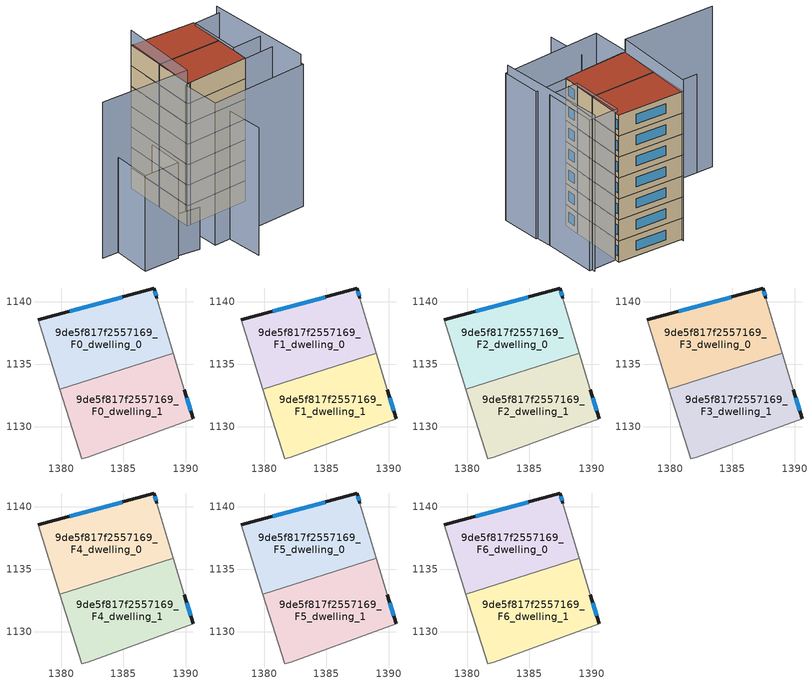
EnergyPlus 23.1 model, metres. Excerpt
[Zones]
9de5f817f2557169_F0_dwelling_0
 floor ground (EU_floor_Construction): 1387.46,1141.07 1387.67,1140.27 1388.99,1135.87 1379.91,1133.01 1378.16,1138.57 z0
 wall outside (EU_wall_Construction): 1387.67,1140.27 1387.46,1141.07 1378.16,1138.57 z0:3
 wall adiabatic (EU_wall_Construction): 1388.99,1135.87 1387.67,1140.27 / 1378.16,1138.57 1379.91,1133.01 z0:3
 wall to 9de5f817f2557169_F0_dwelling_1 (EU_wall_Construction): 1379.91,1133.02 1388.99,1135.87 z0:3
 window (EU_Window_Construction): 1384.9,1140.39 1380.72,1139.26 / 1387.61,1140.49 1387.52,1140.85 z0.83:2.17
9de5f817f2557169_F0_dwelling_1
 floor ground (EU_floor_Construction): 1388.99,1135.87 1389.86,1132.97 1390.56,1130.67 1382.16,1127.57 1381.66,1127.46 1379.91,1133.01 z0
 wall outside (EU_wall_Construction): 1390.56,1130.67 1389.86,1132.97 z0:3
 wall adiabatic (EU_wall_Construction): 1389.86,1132.97 1388.99,1135.87 / 1379.91,1133.01 1381.66,1127.46 1382.16,1127.57 1390.56,1130.67 z0:3
 window (EU_Window_Construction): 1390.37,1131.3 1390.06,1132.33 z0.83:2.17
9de5f817f2557169_F1_dwelling_0
 floor to 9de5f817f2557169_F0_dwelling_0 (EU_floor_Construction): 1387.46,1141.07 1387.67,1140.27 1388.99,1135.87 1379.91,1133.01 1378.16,1138.57 z3
 wall outside (EU_wall_Construction): 1387.67,1140.27 1387.46,1141.07 1378.16,1138.57 z3:6
 wall adiabatic (EU_wall_Construction): 1388.99,1135.87 1387.67,1140.27 / 1378.16,1138.57 1379.91,1133.01 z3:6
 wall to 9de5f817f2557169_F1_dwelling_1 (EU_wall_Construction): 1379.91,1133.02 1388.99,1135.87 z3:6
 window (EU_Window_Construction): 1384.9,1140.39 1380.72,1139.26 / 1387.61,1140.49 1387.52,1140.85 z3.83:5.17
9de5f817f2557169_F1_dwelling_1
 floor to 9de5f817f2557169_F0_dwelling_1 (EU_floor_Construction): 1388.99,1135.87 1389.86,1132.97 1390.56,1130.67 1382.16,1127.57 1381.66,1127.46 1379.91,1133.01 z3
 wall outside (EU_wall_Construction): 1390.56,1130.67 1389.86,1132.97 z3:6
 wall adiabatic (EU_wall_Construction): 1389.86,1132.97 1388.99,1135.87 / 1379.91,1133.01 1381.66,1127.46 1382.16,1127.57 1390.56,1130.67 z3:6
 window (EU_Window_Construction): 1390.37,1131.3 1390.06,1132.33 z3.83:5.17
9de5f817f2557169_F2_dwelling_0
 floor to 9de5f817f2557169_F1_dwelling_0 (EU_floor_Construction): 1387.46,1141.07 1387.67,1140.27 1388.99,1135.87 1379.91,1133.01 1378.16,1138.57 z6
 wall outside (EU_wall_Construction): 1387.67,1140.27 1387.46,1141.07 1378.16,1138.57 z6:9
 wall adiabatic (EU_wall_Construction): 1388.99,1135.87 1387.67,1140.27 / 1378.16,1138.57 1379.91,1133.01 z6:9
 wall to 9de5f817f2557169_F2_dwelling_1 (EU_wall_Construction): 1379.91,1133.02 1388.99,1135.87 z6:9
 window (EU_Window_Construction): 1384.9,1140.39 1380.72,1139.26 / 1387.61,1140.49 1387.52,1140.85 z6.83:8.17
9de5f817f2557169_F2_dwelling_1
 floor to 9de5f817f2557169_F1_dwelling_1 (EU_floor_Construction): 1388.99,1135.87 1389.86,1132.97 1390.56,1130.67 1382.16,1127.57 1381.66,1127.46 1379.91,1133.01 z6
 wall outside (EU_wall_Construction): 1390.56,1130.67 1389.86,1132.97 z6:9
 wall adiabatic (EU_wall_Construction): 1389.86,1132.97 1388.99,1135.87 / 1379.91,1133.01 1381.66,1127.46 1382.16,1127.57 1390.56,1130.67 z6:9
 window (EU_Window_Construction): 1390.37,1131.3 1390.06,1132.33 z6.83:8.17
9de5f817f2557169_F3_dwelling_0
 floor to 9de5f817f2557169_F2_dwelling_0 (EU_floor_Construction): 1387.46,1141.07 1387.67,1140.27 1388.99,1135.87 1379.91,1133.01 1378.16,1138.57 z9
 wall outside (EU_wall_Construction): 1387.67,1140.27 1387.46,1141.07 1378.16,1138.57 z9:12
 wall adiabatic (EU_wall_Construction): 1388.99,1135.87 1387.67,1140.27 / 1378.16,1138.57 1379.91,1133.01 z9:12
 wall to 9de5f817f2557169_F3_dwelling_1 (EU_wall_Construction): 1379.91,1133.02 1388.99,1135.87 z9:12
 window (EU_Window_Construction): 1384.9,1140.39 1380.72,1139.26 / 1387.61,1140.49 1387.52,1140.85 z9.83:11.17
9de5f817f2557169_F3_dwelling_1
 floor to 9de5f817f2557169_F2_dwelling_1 (EU_floor_Construction): 1388.99,1135.87 1389.86,1132.97 1390.56,1130.67 1382.16,1127.57 1381.66,1127.46 1379.91,1133.01 z9
 wall outside (EU_wall_Construction): 1390.56,1130.67 1389.86,1132.97 z9:12
 wall adiabatic (EU_wall_Construction): 1389.86,1132.97 1388.99,1135.87 / 1379.91,1133.01 1381.66,1127.46 1382.16,1127.57 1390.56,1130.67 z9:12
 window (EU_Window_Construction): 1390.37,1131.3 1390.06,1132.33 z9.83:11.17
9de5f817f2557169_F4_dwelling_0
 floor to 9de5f817f2557169_F3_dwelling_0 (EU_floor_Construction): 1387.46,1141.07 1387.67,1140.27 1388.99,1135.87 1379.91,1133.01 1378.16,1138.57 z12
 wall outside (EU_wall_Construction): 1387.67,1140.27 1387.46,1141.07 1378.16,1138.57 z12:15
 wall adiabatic (EU_wall_Construction): 1388.99,1135.87 1387.67,1140.27 / 1378.16,1138.57 1379.91,1133.01 z12:15
 wall to 9de5f817f2557169_F4_dwelling_1 (EU_wall_Construction): 1379.91,1133.02 1388.99,1135.87 z12:15
 window (EU_Window_Construction): 1384.9,1140.39 1380.72,1139.26 / 1387.61,1140.49 1387.52,1140.85 z12.83:14.17
9de5f817f2557169_F4_dwelling_1
 floor to 9de5f817f2557169_F3_dwelling_1 (EU_floor_Construction): 1388.99,1135.87 1389.86,1132.97 1390.56,1130.67 1382.16,1127.57 1381.66,1127.46 1379.91,1133.01 z12
 wall outside (EU_wall_Construction): 1390.56,1130.67 1389.86,1132.97 z12:15
 wall adiabatic (EU_wall_Construction): 1389.86,1132.97 1388.99,1135.87 / 1379.91,1133.01 1381.66,1127.46 1382.16,1127.57 1390.56,1130.67 z12:15
 window (EU_Window_Construction): 1390.37,1131.3 1390.06,1132.33 z12.83:14.17
9de5f817f2557169_F5_dwelling_0
 floor to 9de5f817f2557169_F4_dwelling_0 (EU_floor_Construction): 1387.46,1141.07 1387.67,1140.27 1388.99,1135.87 1379.91,1133.01 1378.16,1138.57 z15
 wall outside (EU_wall_Construction): 1387.67,1140.27 1387.46,1141.07 1378.16,1138.57 z15:18
 wall adiabatic (EU_wall_Construction): 1388.99,1135.87 1387.67,1140.27 / 1378.16,1138.57 1379.91,1133.01 z15:18
 wall to 9de5f817f2557169_F5_dwelling_1 (EU_wall_Construction): 1379.91,1133.02 1388.99,1135.87 z15:18
 window (EU_Window_Construction): 1384.9,1140.39 1380.72,1139.26 / 1387.61,1140.49 1387.52,1140.85 z15.83:17.17
9de5f817f2557169_F5_dwelling_1
 floor to 9de5f817f2557169_F4_dwelling_1 (EU_floor_Construction): 1388.99,1135.87 1389.86,1132.97 1390.56,1130.67 1382.16,1127.57 1381.66,1127.46 1379.91,1133.01 z15
 wall outside (EU_wall_Construction): 1390.56,1130.67 1389.86,1132.97 z15:18
 wall adiabatic (EU_wall_Construction): 1389.86,1132.97 1388.99,1135.87 / 1379.91,1133.01 1381.66,1127.46 1382.16,1127.57 1390.56,1130.67 z15:18
 window (EU_Window_Construction): 1390.37,1131.3 1390.06,1132.33 z15.83:17.17
9de5f817f2557169_F6_dwelling_0
 floor to 9de5f817f2557169_F5_dwelling_0 (EU_floor_Construction): 1387.46,1141.07 1387.67,1140.27 1388.99,1135.87 1379.91,1133.01 1378.16,1138.57 z18
 wall outside (EU_wall_Construction): 1387.67,1140.27 1387.46,1141.07 1378.16,1138.57 z18:21
 wall adiabatic (EU_wall_Construction): 1388.99,1135.87 1387.67,1140.27 / 1378.16,1138.57 1379.91,1133.01 z18:21
 wall to 9de5f817f2557169_F6_dwelling_1 (EU_wall_Construction): 1379.91,1133.02 1388.99,1135.87 z18:21
 window (EU_Window_Construction): 1384.9,1140.39 1380.72,1139.26 / 1387.61,1140.49 1387.52,1140.85 z18.83:20.17
 roof outside (EU_roof_Construction): 1388.99,1135.87 1387.67,1140.27 1387.46,1141.07 1378.16,1138.57 1379.91,1133.01 z21
9de5f817f2557169_F6_dwelling_1
 floor to 9de5f817f2557169_F5_dwelling_1 (EU_floor_Construction): 1388.99,1135.87 1389.86,1132.97 1390.56,1130.67 1382.16,1127.57 1381.66,1127.46 1379.91,1133.01 z18
 wall outside (EU_wall_Construction): 1390.56,1130.67 1389.86,1132.97 z18:21
 wall adiabatic (EU_wall_Construction): 1389.86,1132.97 1388.99,1135.87 / 1379.91,1133.01 1381.66,1127.46 1382.16,1127.57 1390.56,1130.67 z18:21
 window (EU_Window_Construction): 1390.37,1131.3 1390.06,1132.33 z18.83:20.17
 roof outside (EU_roof_Construction): 1390.56,1130.67 1389.86,1132.97 1388.99,1135.87 1379.91,1133.01 1381.66,1127.46 1382.16,1127.57 z21
shading: 1372.86,1120.14 1381.15,1121.56 z0:6.2; 1371.25,1124.47 1376.25,1125.97 / 1376.25,1125.97 1377.89,1120.51 / 1377.89,1120.51 1372.88,1119.01 / 1372.88,1119.01 1371.25,1124.47 z0:14; 1387.65,1117.65 1385.55,1122.75 z0:18.8; 1381.35,1127.26 1394.97,1132.37 / 1394.97,1132.37 1396.99,1126.98 / 1396.99,1126.98 1383.36,1121.88 / 1383.36,1121.88 1381.35,1127.26 z0:20.9; 1378.33,1139.03 1381.66,1127.47 / 1381.66,1127.47 1368.98,1123.81 z0:22.9; 1396.8,1127.27 1390.93,1141.98 z0:22.2; 1393.97,1134.37 1389.86,1132.97 / 1389.86,1132.97 1387.37,1140.28 / 1387.37,1140.28 1391.47,1141.68 / 1391.47,1141.68 1393.97,1134.37 z0:21.4
[Building]
EU S2 Campaign: North Axis=0; Terrain=City; Solar Distribution=FullExterior
[Site:Location]
Lyon-Bron: Latitude=45.75; Longitude=5; Time Zone=1; Elevation=198
[SizingPeriod:WeatherFileDays]
AnnualSizingPeriod: Begin Month=1; Begin Day of Month=1; End Month=12; End Day of Month=31; Day of Week for Start Day=Monday; Use Weather File Daylight Saving Period=No; Use Weather File Rain and Snow Indicators=No
[MATERIAL]
EU_InternalMass_Material: Roughness=MediumRough; Thickness=0.1; Conductivity=1; Density=1800; Specific Heat=900; Thermal Absorptance=0.9; Solar Absorptance=0.7; Visible Absorptance=0.7
[MATERIAL:NOMASS] Roughness=MediumRough; Thermal Absorptance=0.9; Solar Absorptance=0.7; Visible Absorptance=0.7
Name | Thermal Resistance
EU_wall_NoMass | 0.87146
EU_roof_NoMass | 0.842276
EU_floor_NoMass | 0.496999
[WINDOWMATERIAL:SIMPLEGLAZINGSYSTEM]
EU_Window_SimpleGlazing: UFactor=2.2525; Solar Heat Gain Coefficient=0.76; Visible Transmittance=0.76
[CONSTRUCTION]
EU_wall_Construction: EU_wall_NoMass
EU_roof_Construction: EU_roof_NoMass
EU_floor_Construction: EU_floor_NoMass
EU_Window_Construction: EU_Window_SimpleGlazing
EU_InternalMass_Construction: EU_InternalMass_Material
[ZONE] Type=1; Multiplier=1; Ceiling Height=autocalculate; Floor Area=autocalculate; Part of Total Floor Area=Yes
Name | Volume
9de5f817f2557169_F0_dwelling_0; 9de5f817f2557169_F0_dwelling_1; 9de5f817f2557169_F1_dwelling_1; 9de5f817f2557169_F2_dwelling_1; 9de5f817f2557169_F3_dwelling_1; 9de5f817f2557169_F4_dwelling_1; 9de5f817f2557169_F5_dwelling_1; 9de5f817f2557169_F6_dwelling_1 | 161.262
9de5f817f2557169_F1_dwelling_0; 9de5f817f2557169_F2_dwelling_0; 9de5f817f2557169_F3_dwelling_0; 9de5f817f2557169_F4_dwelling_0; 9de5f817f2557169_F5_dwelling_0; 9de5f817f2557169_F6_dwelling_0 | 161.261
[INTERNALMASS] Construction=EU_InternalMass_Construction
Name | Zone or ZoneList | Surface Area
9de5f817f2557169_F0_dwelling_0_EU_InternalMass | 9de5f817f2557169_F0_dwelling_0 | 53.7538
9de5f817f2557169_F0_dwelling_1_EU_InternalMass | 9de5f817f2557169_F0_dwelling_1 | 53.7539
9de5f817f2557169_F1_dwelling_0_EU_InternalMass | 9de5f817f2557169_F1_dwelling_0 | 53.7538
9de5f817f2557169_F1_dwelling_1_EU_InternalMass | 9de5f817f2557169_F1_dwelling_1 | 53.7539
9de5f817f2557169_F2_dwelling_0_EU_InternalMass | 9de5f817f2557169_F2_dwelling_0 | 53.7538
9de5f817f2557169_F2_dwelling_1_EU_InternalMass | 9de5f817f2557169_F2_dwelling_1 | 53.7539
9de5f817f2557169_F3_dwelling_0_EU_InternalMass | 9de5f817f2557169_F3_dwelling_0 | 53.7538
9de5f817f2557169_F3_dwelling_1_EU_InternalMass | 9de5f817f2557169_F3_dwelling_1 | 53.7539
9de5f817f2557169_F4_dwelling_0_EU_InternalMass | 9de5f817f2557169_F4_dwelling_0 | 53.7538
9de5f817f2557169_F4_dwelling_1_EU_InternalMass | 9de5f817f2557169_F4_dwelling_1 | 53.7539
9de5f817f2557169_F5_dwelling_0_EU_InternalMass | 9de5f817f2557169_F5_dwelling_0 | 53.7538
9de5f817f2557169_F5_dwelling_1_EU_InternalMass | 9de5f817f2557169_F5_dwelling_1 | 53.7539
9de5f817f2557169_F6_dwelling_0_EU_InternalMass | 9de5f817f2557169_F6_dwelling_0 | 53.7538
9de5f817f2557169_F6_dwelling_1_EU_InternalMass | 9de5f817f2557169_F6_dwelling_1 | 53.7539
[OTHEREQUIPMENT] Fuel Type=Electricity; Design Level Calculation Method=Watts/Area; Power per Zone Floor Area=1; Fraction Latent=0; Fraction Radiant=0; Fraction Lost=0; Carbon Dioxide Generation Rate=0; EndUse Subcategory=EU_Step8_InternalGains
Name | Zone or ZoneList or Space or SpaceList | Schedule
EU_Step8_InternalGain_9de5f817f2557169_F0_dwelling_0_f000 | 9de5f817f2557169_F0_dwelling_0 | EU_Step8_GainSchedule_9de5f817f2557169_F0_dwelling_0_f000
EU_Step8_InternalGain_9de5f817f2557169_F0_dwelling_1_f000 | 9de5f817f2557169_F0_dwelling_1 | EU_Step8_GainSchedule_9de5f817f2557169_F0_dwelling_1_f000
EU_Step8_InternalGain_9de5f817f2557169_F1_dwelling_0_f000 | 9de5f817f2557169_F1_dwelling_0 | EU_Step8_GainSchedule_9de5f817f2557169_F1_dwelling_0_f000
EU_Step8_InternalGain_9de5f817f2557169_F1_dwelling_1_f000 | 9de5f817f2557169_F1_dwelling_1 | EU_Step8_GainSchedule_9de5f817f2557169_F1_dwelling_1_f000
EU_Step8_InternalGain_9de5f817f2557169_F2_dwelling_0_f000 | 9de5f817f2557169_F2_dwelling_0 | EU_Step8_GainSchedule_9de5f817f2557169_F2_dwelling_0_f000
EU_Step8_InternalGain_9de5f817f2557169_F2_dwelling_1_f000 | 9de5f817f2557169_F2_dwelling_1 | EU_Step8_GainSchedule_9de5f817f2557169_F2_dwelling_1_f000
EU_Step8_InternalGain_9de5f817f2557169_F3_dwelling_0_f000 | 9de5f817f2557169_F3_dwelling_0 | EU_Step8_GainSchedule_9de5f817f2557169_F3_dwelling_0_f000
EU_Step8_InternalGain_9de5f817f2557169_F3_dwelling_1_f000 | 9de5f817f2557169_F3_dwelling_1 | EU_Step8_GainSchedule_9de5f817f2557169_F3_dwelling_1_f000
EU_Step8_InternalGain_9de5f817f2557169_F4_dwelling_0_f000 | 9de5f817f2557169_F4_dwelling_0 | EU_Step8_GainSchedule_9de5f817f2557169_F4_dwelling_0_f000
EU_Step8_InternalGain_9de5f817f2557169_F4_dwelling_1_f000 | 9de5f817f2557169_F4_dwelling_1 | EU_Step8_GainSchedule_9de5f817f2557169_F4_dwelling_1_f000
EU_Step8_InternalGain_9de5f817f2557169_F5_dwelling_0_f000 | 9de5f817f2557169_F5_dwelling_0 | EU_Step8_GainSchedule_9de5f817f2557169_F5_dwelling_0_f000
EU_Step8_InternalGain_9de5f817f2557169_F5_dwelling_1_f000 | 9de5f817f2557169_F5_dwelling_1 | EU_Step8_GainSchedule_9de5f817f2557169_F5_dwelling_1_f000
EU_Step8_InternalGain_9de5f817f2557169_F6_dwelling_0_f000 | 9de5f817f2557169_F6_dwelling_0 | EU_Step8_GainSchedule_9de5f817f2557169_F6_dwelling_0_f000
EU_Step8_InternalGain_9de5f817f2557169_F6_dwelling_1_f000 | 9de5f817f2557169_F6_dwelling_1 | EU_Step8_GainSchedule_9de5f817f2557169_F6_dwelling_1_f000
[ZONEVENTILATION:DESIGNFLOWRATE] Schedule=EU_AlwaysOn; Design Flow Rate Calculation Method=AirChanges/Hour; Air Changes per Hour=0.425; Ventilation Type=Natural; Fan Pressure Rise=0; Fan Total Efficiency=1; Constant Term Coefficient=1; Temperature Term Coefficient=0; Velocity Term Coefficient=0; Velocity Squared Term Coefficient=0; Minimum Indoor Temperature=-100; Maximum Indoor Temperature=100; Delta Temperature=-100; Minimum Outdoor Temperature=-100; Maximum Outdoor Temperature=100; Maximum Wind Speed=40
Name | Zone or ZoneList or Space or SpaceList
EU_ConstantAir_9de5f817f2557169_F0_dwelling_0 | 9de5f817f2557169_F0_dwelling_0
EU_ConstantAir_9de5f817f2557169_F0_dwelling_1 | 9de5f817f2557169_F0_dwelling_1
EU_ConstantAir_9de5f817f2557169_F1_dwelling_0 | 9de5f817f2557169_F1_dwelling_0
EU_ConstantAir_9de5f817f2557169_F1_dwelling_1 | 9de5f817f2557169_F1_dwelling_1
EU_ConstantAir_9de5f817f2557169_F2_dwelling_0 | 9de5f817f2557169_F2_dwelling_0
EU_ConstantAir_9de5f817f2557169_F2_dwelling_1 | 9de5f817f2557169_F2_dwelling_1
EU_ConstantAir_9de5f817f2557169_F3_dwelling_0 | 9de5f817f2557169_F3_dwelling_0
EU_ConstantAir_9de5f817f2557169_F3_dwelling_1 | 9de5f817f2557169_F3_dwelling_1
EU_ConstantAir_9de5f817f2557169_F4_dwelling_0 | 9de5f817f2557169_F4_dwelling_0
EU_ConstantAir_9de5f817f2557169_F4_dwelling_1 | 9de5f817f2557169_F4_dwelling_1
EU_ConstantAir_9de5f817f2557169_F5_dwelling_0 | 9de5f817f2557169_F5_dwelling_0
EU_ConstantAir_9de5f817f2557169_F5_dwelling_1 | 9de5f817f2557169_F5_dwelling_1
EU_ConstantAir_9de5f817f2557169_F6_dwelling_0 | 9de5f817f2557169_F6_dwelling_0
EU_ConstantAir_9de5f817f2557169_F6_dwelling_1 | 9de5f817f2557169_F6_dwelling_1
[HVACTEMPLATE:THERMOSTAT] Constant Heating Setpoint=20; Constant Cooling Setpoint=50
EU_HeatOnly_9de5f817f2557169_F0_dwelling_0; EU_HeatOnly_9de5f817f2557169_F0_dwelling_1; EU_HeatOnly_9de5f817f2557169_F1_dwelling_0; EU_HeatOnly_9de5f817f2557169_F1_dwelling_1; EU_HeatOnly_9de5f817f2557169_F2_dwelling_0; EU_HeatOnly_9de5f817f2557169_F2_dwelling_1; EU_HeatOnly_9de5f817f2557169_F3_dwelling_0; EU_HeatOnly_9de5f817f2557169_F3_dwelling_1; EU_HeatOnly_9de5f817f2557169_F4_dwelling_0; EU_HeatOnly_9de5f817f2557169_F4_dwelling_1; EU_HeatOnly_9de5f817f2557169_F5_dwelling_0; EU_HeatOnly_9de5f817f2557169_F5_dwelling_1; EU_HeatOnly_9de5f817f2557169_F6_dwelling_0; EU_HeatOnly_9de5f817f2557169_F6_dwelling_1
[HVACTEMPLATE:ZONE:IDEALLOADSAIRSYSTEM] System Availability Schedule=EU_AlwaysOn; Maximum Heating Supply Air Temperature=50; Minimum Cooling Supply Air Temperature=13; Maximum Heating Supply Air Humidity Ratio=0.0156; Minimum Cooling Supply Air Humidity Ratio=0.0077; Heating Limit=NoLimit; Cooling Limit=NoLimit; Heating Availability Schedule=EU_AlwaysOn; Cooling Availability Schedule=EU_CoolingOff; Dehumidification Control Type=ConstantSensibleHeatRatio; Cooling Sensible Heat Ratio=0.7; Dehumidification Setpoint=60; Humidification Control Type=None; Humidification Setpoint=30; Outdoor Air Method=None; Outdoor Air Flow Rate per Person=0.00944; Outdoor Air Flow Rate per Zone Floor Area=0; Outdoor Air Flow Rate per Zone=0; Demand Controlled Ventilation Type=None; Outdoor Air Economizer Type=NoEconomizer; Heat Recovery Type=None; Sensible Heat Recovery Effectiveness=0.7; Latent Heat Recovery Effectiveness=0.65
Name | Template Thermostat
9de5f817f2557169_F0_dwelling_0 | EU_HeatOnly_9de5f817f2557169_F0_dwelling_0
9de5f817f2557169_F0_dwelling_1 | EU_HeatOnly_9de5f817f2557169_F0_dwelling_1
9de5f817f2557169_F1_dwelling_0 | EU_HeatOnly_9de5f817f2557169_F1_dwelling_0
9de5f817f2557169_F1_dwelling_1 | EU_HeatOnly_9de5f817f2557169_F1_dwelling_1
9de5f817f2557169_F2_dwelling_0 | EU_HeatOnly_9de5f817f2557169_F2_dwelling_0
9de5f817f2557169_F2_dwelling_1 | EU_HeatOnly_9de5f817f2557169_F2_dwelling_1
9de5f817f2557169_F3_dwelling_0 | EU_HeatOnly_9de5f817f2557169_F3_dwelling_0
9de5f817f2557169_F3_dwelling_1 | EU_HeatOnly_9de5f817f2557169_F3_dwelling_1
9de5f817f2557169_F4_dwelling_0 | EU_HeatOnly_9de5f817f2557169_F4_dwelling_0
9de5f817f2557169_F4_dwelling_1 | EU_HeatOnly_9de5f817f2557169_F4_dwelling_1
9de5f817f2557169_F5_dwelling_0 | EU_HeatOnly_9de5f817f2557169_F5_dwelling_0
9de5f817f2557169_F5_dwelling_1 | EU_HeatOnly_9de5f817f2557169_F5_dwelling_1
9de5f817f2557169_F6_dwelling_0 | EU_HeatOnly_9de5f817f2557169_F6_dwelling_0
9de5f817f2557169_F6_dwelling_1 | EU_HeatOnly_9de5f817f2557169_F6_dwelling_1
[SIZING:ZONE] Zone Cooling Design Supply Air Temperature Input Method=SupplyAirTemperature; Zone Cooling Design Supply Air Temperature=13; Zone Heating Design Supply Air Temperature Input Method=SupplyAirTemperature; Zone Heating Design Supply Air Temperature=50; Zone Cooling Design Supply Air Humidity Ratio=0.008; Zone Heating Design Supply Air Humidity Ratio=0.008; Cooling Design Air Flow Method=DesignDay; Cooling Design Air Flow Rate=0; Cooling Minimum Air Flow per Zone Floor Area=0.000762; Cooling Minimum Air Flow=0; Cooling Minimum Air Flow Fraction=0.2; Heating Design Air Flow Method=DesignDay; Heating Design Air Flow Rate=0; Heating Maximum Air Flow per Zone Floor Area=0.002032; Heating Maximum Air Flow=0.141576; Heating Maximum Air Flow Fraction=0.3; Account for Dedicated Outdoor Air System=No; Dedicated Outdoor Air System Control Strategy=NeutralSupplyAir; Dedicated Outdoor Air Low Setpoint Temperature for Design=autosize; Dedicated Outdoor Air High Setpoint Temperature for Design=autosize; Zone Load Sizing Method=Sensible Load Only No Latent Load; Zone Latent Cooling Design Supply Air Humidity Ratio Input Method=HumidityRatioDifference; Zone Cooling Design Supply Air Humidity Ratio Difference=0.005; Zone Latent Heating Design Supply Air Humidity Ratio Input Method=HumidityRatioDifference; Zone Humidification Design Supply Air Humidity Ratio Difference=0.005
9de5f817f2557169_F0_dwelling_0; 9de5f817f2557169_F0_dwelling_1; 9de5f817f2557169_F1_dwelling_0; 9de5f817f2557169_F1_dwelling_1; 9de5f817f2557169_F2_dwelling_0; 9de5f817f2557169_F2_dwelling_1; 9de5f817f2557169_F3_dwelling_0; 9de5f817f2557169_F3_dwelling_1; 9de5f817f2557169_F4_dwelling_0; 9de5f817f2557169_F4_dwelling_1; 9de5f817f2557169_F5_dwelling_0; 9de5f817f2557169_F5_dwelling_1; 9de5f817f2557169_F6_dwelling_0; 9de5f817f2557169_F6_dwelling_1
[SCHEDULE:CONSTANT]
Name | Hourly Value
EU_AlwaysOn | 1
EU_CoolingOff | 0
[SCHEDULE:FILE] Column Number=1; Rows to Skip at Top=0; Number of Hours of Data=8760; Column Separator=Comma; Interpolate to Timestep=No; Minutes per Item=60; Adjust Schedule for Daylight Savings=Yes
Name | File
EU_Step8_GainSchedule_9de5f817f2557169_F0_dwelling_0_f000 | ../../schedules/9de5f817f2557169/9de5f817f2557169_F0_dwelling_0_f000_gain.csv
EU_Step8_GainSchedule_9de5f817f2557169_F0_dwelling_1_f000 | ../../schedules/9de5f817f2557169/9de5f817f2557169_F0_dwelling_1_f000_gain.csv
EU_Step8_GainSchedule_9de5f817f2557169_F1_dwelling_0_f000 | ../../schedules/9de5f817f2557169/9de5f817f2557169_F1_dwelling_0_f000_gain.csv
EU_Step8_GainSchedule_9de5f817f2557169_F1_dwelling_1_f000 | ../../schedules/9de5f817f2557169/9de5f817f2557169_F1_dwelling_1_f000_gain.csv
EU_Step8_GainSchedule_9de5f817f2557169_F2_dwelling_0_f000 | ../../schedules/9de5f817f2557169/9de5f817f2557169_F2_dwelling_0_f000_gain.csv
EU_Step8_GainSchedule_9de5f817f2557169_F2_dwelling_1_f000 | ../../schedules/9de5f817f2557169/9de5f817f2557169_F2_dwelling_1_f000_gain.csv
EU_Step8_GainSchedule_9de5f817f2557169_F3_dwelling_0_f000 | ../../schedules/9de5f817f2557169/9de5f817f2557169_F3_dwelling_0_f000_gain.csv
EU_Step8_GainSchedule_9de5f817f2557169_F3_dwelling_1_f000 | ../../schedules/9de5f817f2557169/9de5f817f2557169_F3_dwelling_1_f000_gain.csv
EU_Step8_GainSchedule_9de5f817f2557169_F4_dwelling_0_f000 | ../../schedules/9de5f817f2557169/9de5f817f2557169_F4_dwelling_0_f000_gain.csv
EU_Step8_GainSchedule_9de5f817f2557169_F4_dwelling_1_f000 | ../../schedules/9de5f817f2557169/9de5f817f2557169_F4_dwelling_1_f000_gain.csv
EU_Step8_GainSchedule_9de5f817f2557169_F5_dwelling_0_f000 | ../../schedules/9de5f817f2557169/9de5f817f2557169_F5_dwelling_0_f000_gain.csv
EU_Step8_GainSchedule_9de5f817f2557169_F5_dwelling_1_f000 | ../../schedules/9de5f817f2557169/9de5f817f2557169_F5_dwelling_1_f000_gain.csv
EU_Step8_GainSchedule_9de5f817f2557169_F6_dwelling_0_f000 | ../../schedules/9de5f817f2557169/9de5f817f2557169_F6_dwelling_0_f000_gain.csv
EU_Step8_GainSchedule_9de5f817f2557169_F6_dwelling_1_f000 | ../../schedules/9de5f817f2557169/9de5f817f2557169_F6_dwelling_1_f000_gain.csv
